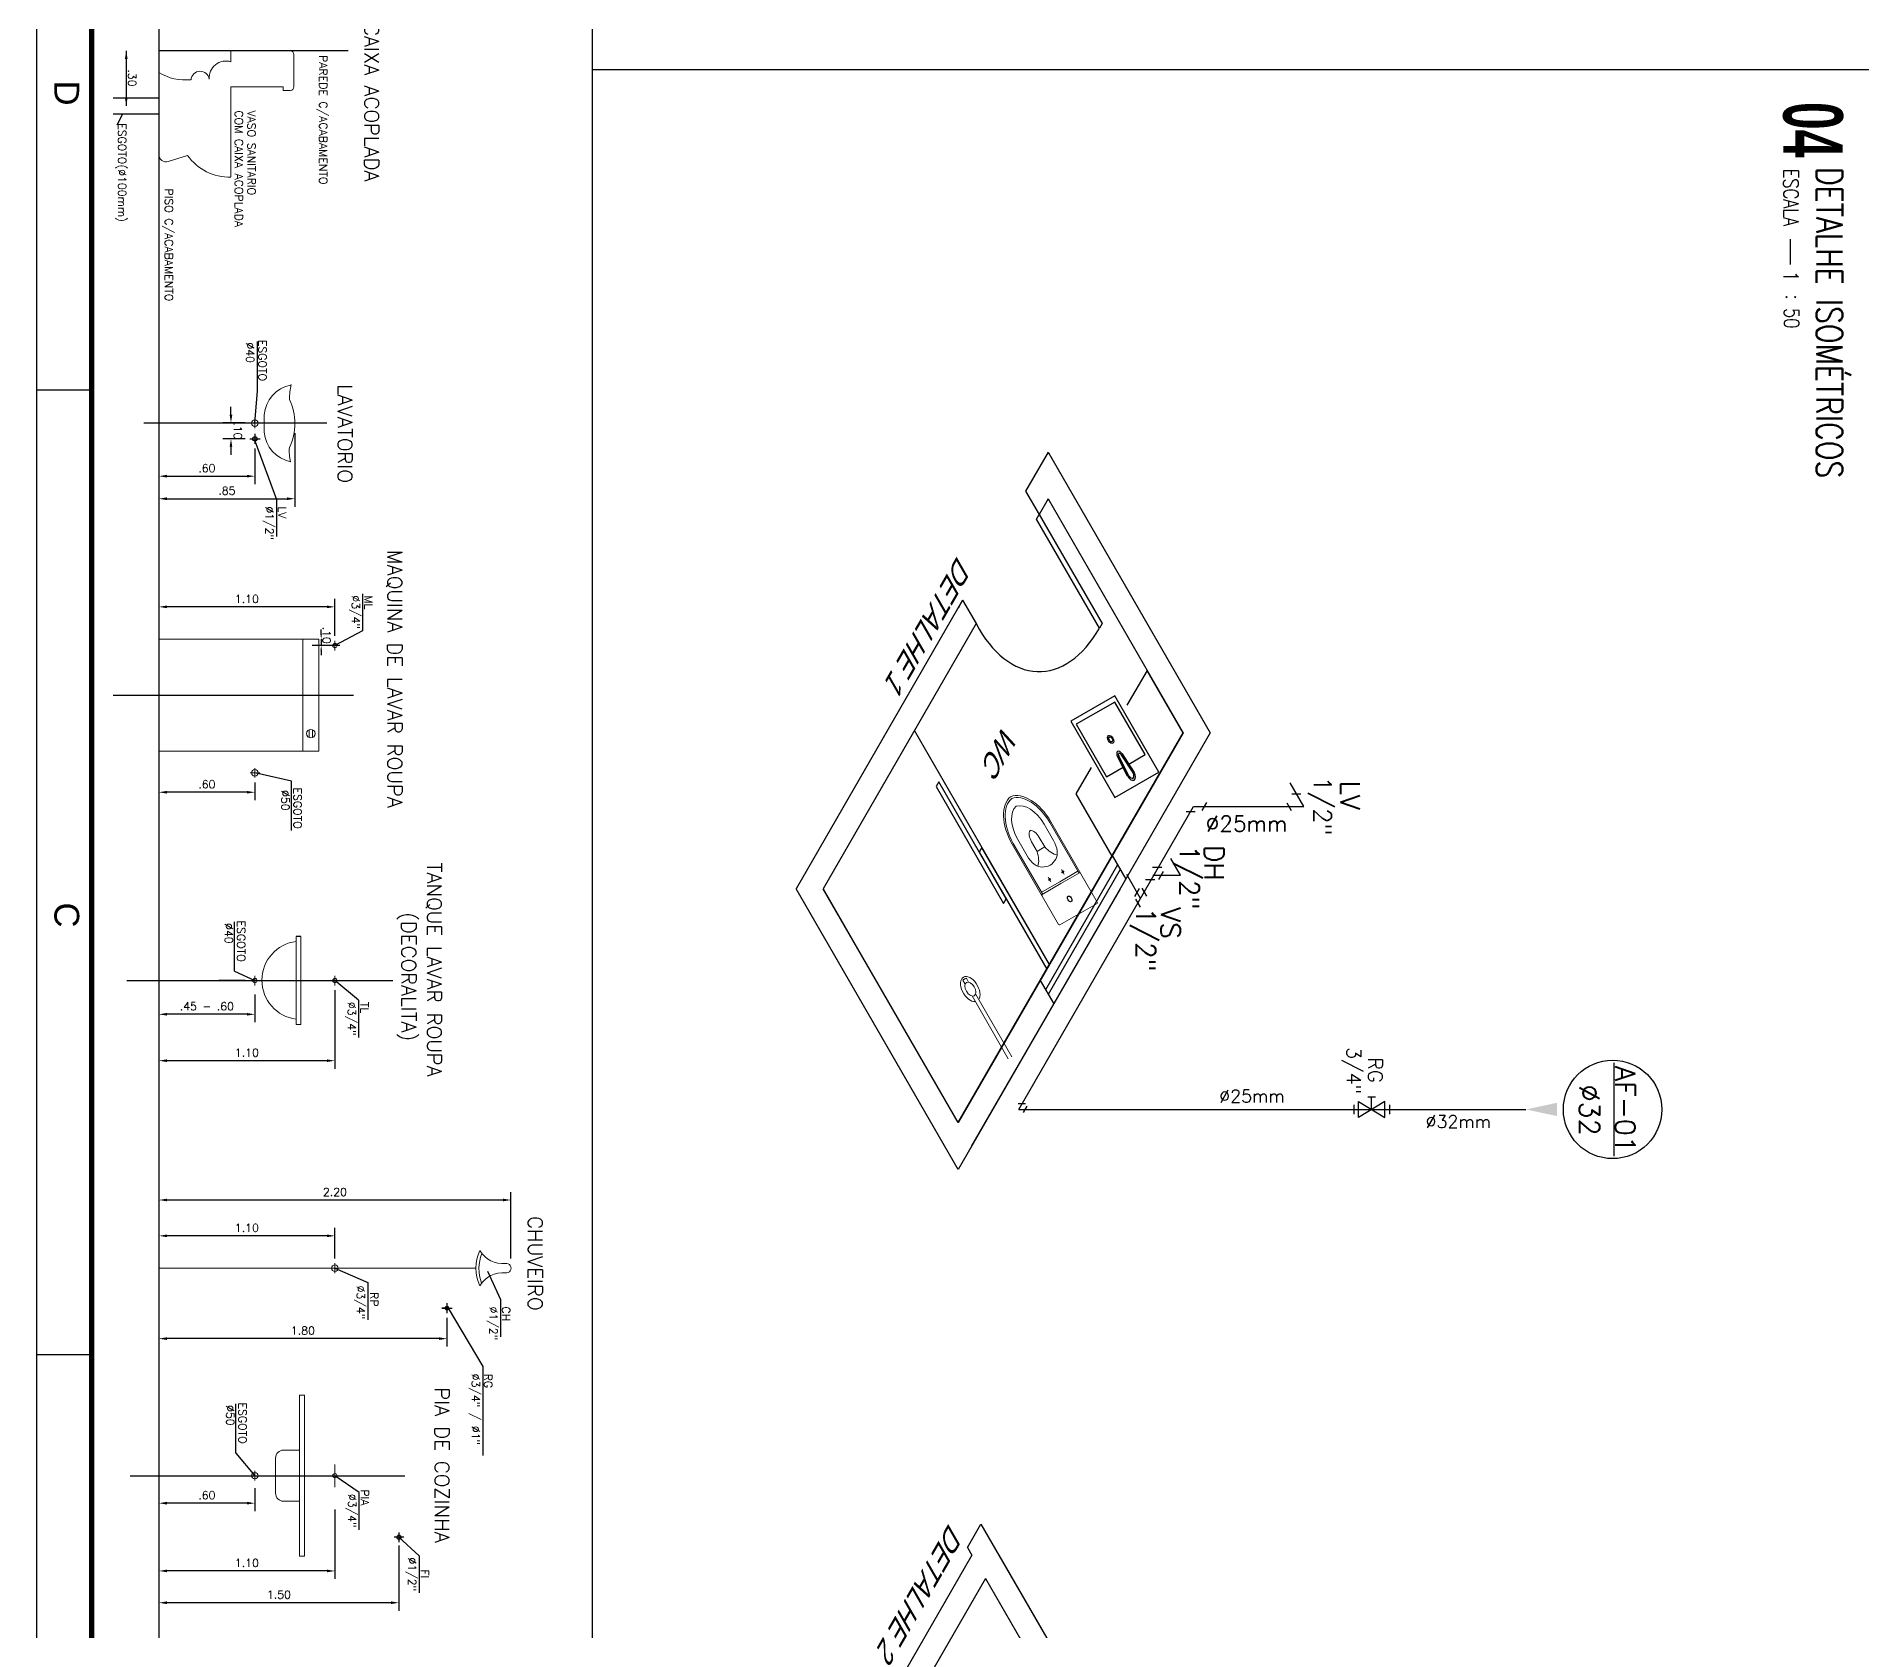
# Model space of a CAD drawing. Header units: millimetres. Extents: x 1904 to 2142, y -1319 to -1235.
# Drawn here: x 1904.27 to 1937.38, y -1288.02 to -1259.1 of the extents above; entities that cross this region are included whole.
import ezdxf
from ezdxf.enums import TextEntityAlignment as Align

# ---------------------------------------------------------------- set-up
doc = ezdxf.new("R2010")
doc.units = ezdxf.units.MM
doc.header["$LTSCALE"] = 30
doc.linetypes.add('DIVIDE', pattern=[1.25, 0.5, -0.25, 0, -0.25, 0, -0.25])
doc.linetypes.add('HIDDEN2', pattern=[0.1875, 0.125, -0.0625])
doc.layers.get('0').update_dxf_attribs({"linetype": 'CONTINUOUS'})
for name, color, linetype in [('A-PEN-R', 1, 'CONTINUOUS'), ('A-PEN-Y', 2, 'CONTINUOUS'), ('AF', 5, 'CONTINUOUS'), ('arquitetura', 8, 'CONTINUOUS'), ('CERC02', 3, 'CONTINUOUS'), ('CONEXAO_AG_FRIA', 2, 'CONTINUOUS'), ('CONEXÃO_HIDRÁULICA', 2, 'CONTINUOUS'), ('Diametro', 2, 'CONTINUOUS'), ('E-txt-g', 3, 'CONTINUOUS'), ('LAYER8', 9, 'CONTINUOUS'), ('MOB', 251, 'CONTINUOUS'), ("PRANCHA - PROJETU'S", 7, 'CONTINUOUS'), ('Prumadas_L', 1, 'CONTINUOUS'), ('Prumadas_Q', 3, 'CONTINUOUS'), ('Prumadas_T', 2, 'CONTINUOUS'), ('TEXT', 2, 'CONTINUOUS'), ('TUBELPAREDE', 2, 'CONTINUOUS'), ('TUBULAÇÃO_HIDRÁULICA', 3, 'CONTINUOUS')]:
    doc.layers.add(name, color=color, linetype=linetype)
for name, color, linetype, lineweight in [('BLOCOS HIDRAULICA', 4, 'CONTINUOUS', 9), ('E-Lay-9', 9, 'CONTINUOUS', 9), ('E-Txt-W', 7, 'CONTINUOUS', 20)]:
    doc.layers.add(name, color=color, linetype=linetype, lineweight=lineweight)
doc.styles.add('ARIAL', font='arial.ttf', dxfattribs={"height": 2})
doc.styles.add('F2', font='ARIALN.TTF')
doc.styles.add('REG140', font='romans.shx', dxfattribs={"width": 0.8, "height": 0.35})
doc.styles.add('REG60', font='romans.shx', dxfattribs={"width": 0.8, "height": 0.15})
doc.styles.add('REG80', font='romans.shx', dxfattribs={"width": 0.8, "height": 0.18})
doc.styles.add('ROMANS', font='simplex.shx', dxfattribs={"height": 6})
doc.styles.add('SANSSERIF2', font='sanssb__.ttf', dxfattribs={"width": 0.8})

# ---------------------------------------------------------------- blocks, each defined once
blk = doc.blocks.new('ADFSGASDFG')
at = {"layer": "PRANCHA - PROJETU'S", "color": 1}
for p, q in [((307.178, 48.946), (307.178, 47.946)), ((307.178, 48.946), (307.178, 47.946)), ((276.578, 47.946), (360.678, 47.946))]:
    blk.add_line(p, q, dxfattribs=at)
at = {"layer": "PRANCHA - PROJETU'S", "color": 4, "const_width": 0.1}
blk.add_lwpolyline([(279.078, 106.346), (359.678, 106.346), (359.678, 48.946), (279.078, 48.946)], close=True, dxfattribs=at)
at = {"layer": "PRANCHA - PROJETU'S", "color": 50, "linetype": 'Continuous', "style": 'ARIAL'}
for s, p in [('D', (301.788, 48.496)), ('C', (316.698, 48.496)), ('C', (316.698, 48.496))]:
    blk.add_text(s, height=0.45, dxfattribs=at).set_placement(p, align=Align.MIDDLE)
blk = doc.blocks.new('CRBODADOSÇ')
at = {"layer": "PRANCHA - PROJETU'S", "color": 3}
blk.add_line((164.825, 196.917), (165.288, 196.917), dxfattribs=at)
at = {"layer": "PRANCHA - PROJETU'S", "color": 3, "style": 'REG80', "width": 0.8}
for s, p in [('ESCALA', (163.548, 196.799)), ('1', (165.407, 196.799)), (':', (165.829, 196.842))]:
    blk.add_text(s, height=0.27, dxfattribs=at).set_placement(p)
at = {"layer": "PRANCHA - PROJETU'S", "color": 2, "style": 'REG140', "width": 0.8}
for tag, p in [('PROJETO', (163.521, 198.067)), ('DESENHO', (163.516, 197.395))]:
    blk.add_attdef(tag, p, '', height=0.472, dxfattribs=at)
at = {"layer": "PRANCHA - PROJETU'S", "style": 'SANSSERIF2', "width": 0.6}
blk.add_attdef('00', text='', height=1.08, dxfattribs=at).set_placement((162.84, 196.795), align=Align.CENTER)
at = {"layer": "PRANCHA - PROJETU'S", "color": 3, "style": 'REG80', "width": 0.8}
blk.add_attdef('ESCALA', (166.075, 196.813), '', height=0.27, dxfattribs=at)
blk = doc.blocks.new('CUBA QUADRADA-flat-4-flat-1')
at = {"layer": 'MOB'}
blk.add_lwpolyline([(0, -0.2), (0.4, -0.2), (0.4, 0.2), (0, 0.2)], close=True, dxfattribs=at)
blk.add_lwpolyline([(0.1, -0.0255), (0.1, -0.175), (0.375, -0.175), (0.375, 0.175), (0.1, 0.175), (0.1, 0.0255)], dxfattribs=at)
for points in [[(0.155, -0.02), (0.055, -0.03, -1), (0.055, 0.03), (0.155, 0.02, -1)], [(0.155, -0.01), (0.055, -0.02, -1), (0.055, 0.02), (0.155, 0.01, -1)]]:
    blk.add_lwpolyline(points, format="xyb", close=True, dxfattribs=at)
for radius in [0.02, 0.0125]:
    blk.add_circle((0.2375, 0), radius, dxfattribs=at)
blk = doc.blocks.new('vaso-s')
at = {"color": 8}
for start, end in [(0, 180), (180, 0)]:
    blk.add_arc((0.08, 0), 0.0143, start, end, dxfattribs=at)
at = {"layer": 'E-Lay-9', "color": 8}
for p, q in [((0, 0.17), (0, 0)), ((0.4256, 0.175), (0.005, 0.175)), ((0.16, 0.17), (0.16, 0.17)), ((0.16, 0.17), (0.16, 0)), ((0.4256, 0.165), (0.165, 0.165)), ((0.17, 0), (0.17, 0.16)), ((0.4306, 0.12), (0.3459, 0.12)), ((0.2134, 0.06), (0.1891, 0.06)), ((0.2013, 0.0479), (0.2013, 0.0722)), ((0.3406, 0.035), (0.3406, 0)), ((0.3906, 0.035), (0.3406, 0.035)), ((0, -0.17), (0, 0)), ((0.16, -0.17), (0.16, 0)), ((0.17, 0), (0.17, -0.1601)), ((0.2134, -0.06), (0.1891, -0.06)), ((0.2013, -0.0479), (0.2013, -0.0722)), ((0.3406, -0.035), (0.3406, 0)), ((0.3906, -0.035), (0.3406, -0.035)), ((0.4256, -0.165), (0.165, -0.165)), ((0.4306, -0.12), (0.3459, -0.12)), ((0.4256, -0.175), (0.005, -0.175)), ((0.16, -0.17), (0.16, -0.17))]:
    blk.add_line(p, q, dxfattribs=at)
for centre in [(0.2013, 0.06), (0.2013, -0.06)]:
    blk.add_circle(centre, 0.005, dxfattribs=at)
for centre, radius, start, end in [((0.005, 0.17), 0.005, 90, 180), ((0.155, 0.17), 0.005, 0, 90), ((0.165, 0.17), 0.00495, 180, 270), ((0.4256, -0.015), 0.19, 4.52806, 90), ((0.165, 0.16), 0.00495, 0, 90), ((0.3459, 0.0375), 0.0825, 90, 163.03545), ((0.3754, 0.1358), 0.1066, 206.93947, 250.96472), ((0.4256, -0.015), 0.18, 4.78019, 90), ((0.4306, -0.015), 0.135, 6.37937, 90), ((0.518, -0.015), 0.2624, 163.03545, 176.7233), ((0.3906, -0.015), 0.05, 17.4576, 90), ((0.518, 0.015), 0.2624, 183.2767, 196.96455), ((0.3459, -0.0375), 0.0825, 196.96455, 270), ((0.3754, -0.1358), 0.1066, 109.03528, 153.06053), ((0.3906, 0.015), 0.05, 270, 342.5424), ((0.4256, 0.015), 0.19, 270, 355.47194), ((0.4256, 0.015), 0.18, 270, 355.21981), ((0.4306, 0.015), 0.135, 270, 353.62063), ((0.165, -0.17), 0.00495, 90, 180), ((0.165, -0.1601), 0.00495, 270, 0), ((0.005, -0.17), 0.005, 180, 270), ((0.155, -0.17), 0.005, 270, 0)]:
    blk.add_arc(centre, radius, start, end, dxfattribs=at)
blk = doc.blocks.new('Chuveiro')
at = {"layer": 'E-Lay-9', "color": 8}
for p, q in [((-0.0311, 0.0156), (-0.3604, 0.0156)), ((0.0509, 0.0156), (0.0311, 0.0156)), ((0.0509, 0.0156), (0.0509, -0.0156)), ((-0.0311, -0.0156), (-0.3604, -0.0156)), ((0.0509, -0.0156), (0.0311, -0.0156))]:
    blk.add_line(p, q, dxfattribs=at)
blk.add_circle((0, 0), 0.0348, dxfattribs=at)
for centre, radius, start, end in [((0, 0), 0.0624, 194.4775, 165.5225), ((0.0093, 0), 0.0444, 339.42663, 20.57337)]:
    blk.add_arc(centre, radius, start, end, dxfattribs=at)
blk = doc.blocks.new('TXT-AMB75')
at = {"layer": 'E-txt-g', "style": 'REG80', "width": 0.8, "flags": 8}
blk.add_attdef('TXT', text='', height=0.2, dxfattribs=at).set_placement((0.005, 0.296), align=Align.CENTER)
at = {"layer": 'E-Txt-W', "style": 'REG60', "width": 0.8, "flags": 8}
blk.add_attdef('TXT', text='', height=0.15, dxfattribs=at).set_placement((0.005, 0.027), align=Align.CENTER)
blk = doc.blocks.new('wc 1')
at = {"layer": 'arquitetura', "linetype": 'Continuous'}
for p, q in [((-1.769, 0.4203), (-0.4962, 1.6931)), ((-0.4962, 1.6931), (1.4837, -0.2868)), ((-1.5568, 0.4203), (-0.4962, 1.481)), ((-1.5568, 0.4203), (-0.4962, 1.481)), ((1.2716, -0.2868), (-0.4962, 1.481)), ((-0.4962, 1.481), (1.2716, -0.2868)), ((0.2109, 0.986), (1.3777, -0.1807)), ((0.2109, 0.7739), (1.2716, -0.2868)), ((-1.769, 0.4203), (-1.5922, 0.2435)), ((-1.5568, 0.4203), (-1.4861, 0.3496)), ((0.554, 0.4308), (-0.5066, -0.6299)), ((-1.5922, 0.2435), (-1.4861, 0.3496)), ((-1.0972, -0.2514), (-0.9911, -0.1454)), ((-1.0972, -0.2514), (-0.9911, -0.1454)), ((-0.9911, -0.1454), (0.2109, -1.3475)), ((-1.0972, -0.2514), (0.2109, -1.5596)), ((-1.0972, -0.2514), (-1.0618, -0.2868)), ((-1.0972, -0.2514), (-1.0618, -0.2868)), ((1.2716, -0.2868), (0.2109, -1.3475)), ((1.4837, -0.2868), (0.2109, -1.5596)), ((0.2109, -1.3475), (0.7127, -0.8457)), ((0.2109, -1.3475), (0.7127, -0.8457))]:
    blk.add_line(p, q, dxfattribs=at)
at = {"layer": 'arquitetura', "linetype": 'HIDDEN2'}
for p, q in [((0.0609, 0.9239), (0.167, 1.03)), ((0.1033, 0.9663), (0.669, 0.4006)), ((0.1245, 0.9875), (0.6902, 0.4219)), ((0.6266, 0.3582), (0.7327, 0.4643))]:
    blk.add_line(p, q, dxfattribs=at)
at = {"layer": 'arquitetura'}
blk.add_lwpolyline([(-0.3381, 0.7572), (-0.2195, 0.6386), (0.0634, 0.9214), (-0.4962, 1.481), (-0.779, 1.1981), (-0.6209, 1.04)], dxfattribs=at)
for points in [[(-1.4861, 0.3496), (-0.9911, 0.8446), (-0.9699, 0.8234), (-1.4649, 0.3284)], [(0.554, 0.4308), (0.0237, -0.0995), (0.0449, -0.1208), (0.5752, 0.4096)], [(0.257, 0.0914), (-0.2733, -0.439), (-0.2521, -0.4602), (0.2783, 0.0702)]]:
    blk.add_lwpolyline(points, close=True, dxfattribs=at)
at = {"layer": 'arquitetura', "linetype": 'HIDDEN2'}
blk.add_arc((-1.4441, 0.3491), 0.6706, 312.4911, 45, dxfattribs=at)
at = {"layer": 'arquitetura', "rotation": 225}
blk.add_blockref('CUBA QUADRADA-flat-4-flat-1', (-0.2603, 1.1178), dxfattribs=at)
at = {"layer": 'arquitetura', "xscale": -1, "rotation": 45}
for name, p in [('vaso-s', (0.3264, 0.6584)), ('Chuveiro', (0.666, -0.1909))]:
    blk.add_blockref(name, p, dxfattribs=at)
at = {"layer": 'arquitetura'}
ref = blk.add_blockref('TXT-AMB75', (-0.62, -0.1343), dxfattribs=dict(at, xscale=-0.729, yscale=0.7290000000000001, zscale=0.7290000000000001, rotation=314.9999999999999))
ref.add_attrib('TXT', 'WC', dxfattribs={"layer": 'E-txt-g', "color": 2, "height": 0.13, "rotation": 315, "style": 'F2'}).set_placement((-0.4475, -0.0161), align=Align.CENTER)
ref = blk.add_blockref('TXT-AMB75', (-1.1892, -0.6954), dxfattribs=dict(at, xscale=-0.729, yscale=0.7290000000000001, zscale=0.7290000000000001, rotation=314.9999999999999))
ref.add_attrib('TXT', 'DETALHE 1', dxfattribs={"layer": 'E-txt-g', "color": 2, "height": 0.13, "rotation": 315, "style": 'F2'}).set_placement((-1.0166, -0.5772), align=Align.CENTER)
blk = doc.blocks.new('*U121', base_point=(2541.5, 289.3))
for p, q in [((2535.8, 298.7), (2547.3, 280)), ((2535.8, 280), (2547.3, 298.7)), ((2547.3, 298.7), (2535.8, 298.7)), ((2538.2, 302), (2544.9, 302)), ((2541.5, 289.3), (2532.6, 289.3)), ((2547.3, 280), (2535.8, 280)), ((2538.2, 276.7), (2544.9, 276.7))]:
    blk.add_line(p, q)
at = {"linetype": 'Continuous'}
blk.add_line((2532.6, 286.6), (2532.6, 292.1), dxfattribs=at)
blk = doc.blocks.new('wc2')
at = {"layer": 'arquitetura', "linetype": 'Continuous'}
for p, q in [((-1.2338, 0.189), (-0.0671, 1.3557)), ((-0.0671, 1.3557), (1.4178, -0.1292)), ((-1.3753, 0.0476), (-0.1732, 1.2496)), ((0.8235, 0.253), (-0.0671, 1.1436)), ((0.8235, 0.253), (-0.0671, 1.1436)), ((-0.0671, 1.1436), (0.8235, 0.253)), ((0.0023, 1.0741), (0.8235, 0.253)), ((0.0023, 1.0741), (0.8235, 0.253)), ((1.2057, -0.1292), (0.8235, 0.253)), ((1.2057, -0.1292), (0.8235, 0.253)), ((0.8235, 0.253), (1.063, 0.0135)), ((-1.1278, 0.0829), (-0.4914, -0.5535)), ((-1.2692, -0.0585), (-1.3753, 0.0476)), ((-1.2692, -0.0585), (-1.3753, 0.0476)), ((-1.2692, -0.0585), (-1.2338, -0.0231)), ((-1.2692, -0.0585), (-1.2338, -0.0231)), ((-1.2338, -0.0231), (-0.5974, -0.6595)), ((0.145, -1.1899), (1.2057, -0.1292)), ((1.4178, -0.1292), (0.145, -1.402)), ((-0.5974, -0.6595), (-0.4914, -0.5535)), ((-0.4914, -0.5535), (0.0743, -1.1192)), ((-0.0318, -1.2252), (0.0743, -1.1192)), ((0.0743, -1.1192), (0.145, -1.1899)), ((-0.0318, -1.2252), (0.145, -1.402))]:
    blk.add_line(p, q, dxfattribs=at)
at = {"layer": 'arquitetura', "linetype": 'HIDDEN2'}
for p, q in [((0.0059, 1.0705), (0.112, 1.1766)), ((0.0484, 1.113), (0.614, 0.5473)), ((0.0696, 1.1342), (0.6353, 0.5685)), ((0.5716, 0.5049), (0.6777, 0.6109))]:
    blk.add_line(p, q, dxfattribs=at)
at = {"layer": 'arquitetura'}
for p, q in [((0.1061, 0.9691), (-0.0282, 1.1034)), ((0.2404, 0.8348), (0.1061, 0.9691)), ((-0.3718, 0.8389), (-0.0214, 0.4885)), ((-0.3506, 0.8601), (-0.0002, 0.5097)), ((0.2974, 0.7791), (0.0281, 0.5097)), ((0.3186, 0.7579), (0.0493, 0.4885)), ((0.6743, 0.3822), (0.6345, 0.3423)), ((0.6531, 0.4034), (0.6626, 0.4128)), ((0.6531, 0.4034), (0.7238, 0.3327)), ((0.7026, 0.3539), (0.691, 0.3423)), ((0.7338, 0.3427), (0.7238, 0.3327)), ((1.0788, -0.1296), (0.6345, 0.3147)), ((1.0788, -0.073), (0.691, 0.3147)), ((1.1067, -0.0302), (1.0967, -0.0402)), ((1.1674, -0.1109), (1.0967, -0.0402)), ((1.1179, -0.0614), (1.1063, -0.073)), ((1.1462, -0.0897), (1.1063, -0.1296)), ((1.1674, -0.1109), (1.1769, -0.1015)), ((0.916, -0.2914), (0.3072, -0.9002)), ((0.9335, -0.3812), (1.0042, -0.3105)), ((0.9436, -0.2914), (0.9834, -0.3312)), ((1.0142, -0.3205), (1.0042, -0.3105)), ((0.916, -0.348), (0.3638, -0.9002)), ((0.9434, -0.3912), (0.9335, -0.3812)), ((0.9552, -0.3595), (0.9436, -0.348)), ((0.9436, -0.348), (0.9552, -0.3595)), ((0.3072, -0.9278), (0.3472, -0.9677)), ((0.3247, -0.9902), (0.3954, -0.9195)), ((0.3347, -1.0002), (0.3247, -0.9902)), ((0.3638, -0.9278), (0.3754, -0.9395)), ((0.4054, -0.9295), (0.3954, -0.9195))]:
    blk.add_line(p, q, dxfattribs=at)
at = {"layer": 'arquitetura', "linetype": 'Continuous'}
for points in [[(-1.1278, 0.0829), (-0.0671, 1.1436), (0.8235, 0.253)], [(0.8235, 0.253), (1.2057, -0.1292)], [(0.9569, 0.1196), (1.2057, -0.1292)]]:
    blk.add_lwpolyline(points, dxfattribs=at)
at = {"layer": 'arquitetura'}
blk.add_lwpolyline([(0.0977, 0.9606, -0.019765), (0.1928, 0.8577, -0.055725), (0.2051, 0.8418, -0.26837), (0.203, 0.7874, -0.08527), (0.1436, 0.7093, -0.373975), (-0.1343, 0.7287, -0.373975), (-0.1537, 1.0065, -0.08527), (-0.0756, 1.066, -0.26837), (-0.0211, 1.0681, -0.055725), (-0.0052, 1.0557, -0.019765)], format="xyb", close=True, dxfattribs=at)
for points in [[(-0.1152, 1.0221, 0.557482), (-0.1133, 1.012, -0.068592), (-0.0081, 0.9539, -0.02486), (0.0453, 0.9083, -0.02486), (0.0909, 0.8549, -0.068592), (0.1491, 0.7497, 0.557482), (0.1591, 0.7478)], [(-0.1152, 1.0221, -0.09339), (-0.0636, 1.0539, -0.281673), (-0.0022, 1.0445, -0.022774), (0.0729, 0.9783), (0.0941, 0.9571), (0.1153, 0.9359, -0.022774), (0.1816, 0.8607, -0.281673), (0.191, 0.7994, -0.09339), (0.1591, 0.7478)], [(-0.1138, 1.0122, -0.072415), (0.0361, 0.8991, -0.072415), (0.1493, 0.7492)]]:
    blk.add_lwpolyline(points, format="xyb", dxfattribs=at)
at = {"layer": 'arquitetura', "linetype": 'Continuous'}
blk.add_lwpolyline([(-0.1566, -1.0577, 0.331371), (-0.1566, -0.987), (-0.3691, -0.7749, 0.332506), (-0.4396, -0.7747), (-0.5066, -0.8416, 0.330378), (-0.5068, -0.9125), (-0.2942, -1.1247, 0.331371), (-0.2235, -1.1247)], format="xyb", close=True, dxfattribs=at)
at = {"layer": 'arquitetura'}
blk.add_lwpolyline([(-0.0318, -1.2252), (-0.5974, -1.7909), (-0.6186, -1.7697), (-0.053, -1.204)], close=True, dxfattribs=at)
for radius in [0.0365, 0.0225]:
    blk.add_circle((0.0036, 0.8666), radius, dxfattribs=at)
for centre, radius, start, end in [((0.0534, 0.8254), 0.2951, 108.11118, 139.09392), ((-0.0352, 1.0963), 0.01, 45, 108.11118), ((0.0158, 0.8788), 0.2323, 142.98183, 225), ((0.2334, 0.8277), 0.01, 341.88882, 45), ((-0.0376, 0.9163), 0.2951, 310.90608, 341.88882), ((0.0158, 0.8788), 0.2322, 225, 307.01817), ((0.0139, 0.5239), 0.02, 225, 315), ((0.0139, 0.5153), 0.0444, 217.14008, 322.85992), ((0.6483, 0.3285), 0.0195, 135, 225), ((0.7048, 0.3285), 0.0195, 135, 225), ((1.0925, -0.0592), 0.0195, 225, 315), ((1.0925, -0.1158), 0.0195, 225, 315), ((0.9298, -0.3052), 0.0195, 45, 135), ((0.9298, -0.3618), 0.0195, 45, 135), ((0.321, -0.914), 0.0195, 135, 225), ((0.3776, -0.914), 0.0195, 135, 225)]:
    blk.add_arc(centre, radius, start, end, dxfattribs=at)
at = {"layer": 'arquitetura', "linetype": 'HIDDEN2'}
blk.add_arc((-0.0313, -1.2256), 0.8006, 135, 222.81062, dxfattribs=at)
at = {"layer": 'arquitetura'}
ref = blk.add_blockref('TXT-AMB75', (-0.1739, -0.1169), dxfattribs=dict(at, xscale=-0.7290000000000001, yscale=0.7290000000000001, zscale=0.7290000000000001, rotation=315))
ref.add_attrib('TXT', 'WC PNE', dxfattribs={"layer": 'E-txt-g', "color": 2, "height": 0.13, "rotation": 315, "style": 'F2'}).set_placement((0, 0), align=Align.CENTER)
ref.add_attrib('TXT', 'A=2,70m²', dxfattribs={"layer": 'E-Txt-W', "height": 0.12, "rotation": 315, "style": 'F2'}).set_placement((-0.1611, -0.1017), align=Align.CENTER)
at = {"layer": 'arquitetura', "xscale": -1, "rotation": 45}
blk.add_blockref('vaso-s', (0.9632, 0.1133), dxfattribs=at)
at = {"layer": 'arquitetura'}
ref = blk.add_blockref('TXT-AMB75', (-1.2697, -0.6063), dxfattribs=dict(at, xscale=-0.729, yscale=0.7290000000000001, zscale=0.7290000000000001, rotation=314.9999999999999))
ref.add_attrib('TXT', 'DETALHE 2', dxfattribs={"layer": 'E-txt-g', "color": 2, "height": 0.13, "rotation": 315, "style": 'F2'}).set_placement((-1.0972, -0.4881), align=Align.CENTER)
at = {"layer": 'arquitetura', "linetype": 'Continuous', "style": 'F2'}
blk.add_text('PM2', height=0.1246, rotation=315, dxfattribs=at).set_placement((-0.3786, -0.8094, 1.8296), align=Align.TOP_LEFT)

msp = doc.modelspace()

# ---------------------------------------------------------------- linework, layer by layer
at = {"linetype": 'ByBlock'}
for p, q in [((1909.433, -1269.947), (1909.433, -1269.86)), ((1909.433, -1270.034), (1909.433, -1270.151)), ((1909.433, -1270.238), (1909.433, -1270.325))]:
    msp.add_line(p, q, dxfattribs=at)
msp.add_line((1909.595, -1270.151), (1909.271, -1270.151))
for points in [[(1909.447, -1269.947), (1909.418, -1269.947), (1909.433, -1270.034)], [(1909.447, -1270.238), (1909.418, -1270.238), (1909.433, -1270.151)]]:
    msp.add_solid(points, dxfattribs=at)
at = {"layer": 'A-PEN-R'}
for p, q in [((1914.346, -1250.334), (1914.346, -1300.519)), ((1962.993, -1259.705), (1914.346, -1259.705))]:
    msp.add_line(p, q, dxfattribs=at)
at = {"layer": 'A-PEN-Y'}
for p, q in [((1925.492, -1273), (1925.408, -1273.145)), ((1925.289, -1273.165), (1925.123, -1273.165)), ((1924.683, -1274.178), (1924.517, -1274.178)), ((1924.707, -1274.247), (1924.623, -1274.392)), ((1924.193, -1274.706), (1924.277, -1274.561)), ((1924.321, -1274.554), (1924.404, -1274.698)), ((1924.555, -1274.4), (1924.389, -1274.4)), ((1924.207, -1274.751), (1924.29, -1274.896)), ((1922.212, -1278.466), (1922.079, -1278.466)), ((1922.234, -1278.509), (1922.167, -1278.624))]:
    msp.add_line(p, q, dxfattribs=at)
at = {"layer": 'AF'}
for p, q in [((1927.26, -1273.072), (1927.01, -1272.639)), ((1922.088, -1278.566), (1925.26, -1273.072)), ((1925.26, -1273.072), (1927.26, -1273.072)), ((1925.02, -1274.316), (1924.845, -1274.013)), ((1924.297, -1274.74), (1924.047, -1274.307)), ((1924.52, -1274.316), (1925.02, -1274.316)), ((1922.088, -1278.566), (1931.288, -1278.566))]:
    msp.add_line(p, q, dxfattribs=at)
at = {"layer": 'BLOCOS HIDRAULICA'}
for p, q in [((1907.794, -1259.56), (1907.794, -1259.364)), ((1908.938, -1259.429), (1908.938, -1260.017)), ((1906.488, -1261.244), (1906.488, -1259.756)), ((1908.742, -1260.017), (1907.794, -1260.017)), ((1907.794, -1260.017), (1907.794, -1261.651)), ((1908.742, -1260.083), (1908.742, -1260.017)), ((1908.873, -1260.083), (1908.742, -1260.083)), ((1907.01, -1261.259), (1906.657, -1261.369)), ((1908.23, -1266.024), (1908.23, -1266.21)), ((1909.392, -1270.034), (1906.488, -1270.034)), ((1909.101, -1270.034), (1909.101, -1272.067)), ((1909.392, -1270.034), (1909.392, -1272.067)), ((1909.682, -1270.064), (1909.682, -1270.238)), ((1909.217, -1271.677), (1909.217, -1271.821)), ((1909.275, -1271.677), (1909.275, -1271.821)), ((1909.392, -1272.067), (1906.488, -1272.067)), ((1908.23, -1272.373), (1908.23, -1272.547)), ((1908.317, -1272.46), (1908.143, -1272.46)), ((1908.979, -1275.43), (1908.979, -1277.027)), ((1909.066, -1277.027), (1909.066, -1275.43)), ((1908.23, -1276.141), (1908.23, -1276.315)), ((1909.682, -1276.141), (1909.682, -1276.315)), ((1909.066, -1277.027), (1908.979, -1277.027)), ((1906.488, -1281.446), (1909.624, -1281.446)), ((1909.589, -1281.446), (1909.775, -1281.446)), ((1909.682, -1281.353), (1909.682, -1281.538)), ((1909.74, -1281.446), (1912.241, -1281.446)), ((1909.041, -1283.748), (1909.041, -1286.671)), ((1909.041, -1283.748), (1909.128, -1283.748)), ((1909.128, -1286.671), (1909.128, -1283.748)), ((1908.606, -1284.891), (1908.606, -1285.528)), ((1909.041, -1284.746), (1908.751, -1284.746)), ((1908.23, -1285.123), (1908.23, -1285.297)), ((1909.682, -1285.006), (1909.682, -1285.416)), ((1909.682, -1285.123), (1909.682, -1285.297)), ((1909.041, -1285.673), (1908.751, -1285.673)), ((1909.041, -1286.671), (1909.128, -1286.671))]:
    msp.add_line(p, q, dxfattribs=at)
at = {"layer": 'BLOCOS HIDRAULICA', "color": 8}
msp.add_line((1907.794, -1259.364), (1908.873, -1259.364), dxfattribs=at)
at = {"layer": 'BLOCOS HIDRAULICA', "linetype": 'DIVIDE'}
msp.add_line((1908.137, -1266.117), (1908.323, -1266.117), dxfattribs=at)
at = {"layer": 'BLOCOS HIDRAULICA'}
for points in [[(1912.313, -1281.126, 0.299855), (1912.778, -1281.358, -1.127154), (1912.778, -1281.533, 0.299855), (1912.313, -1281.765, -0.225434), (1912.313, -1281.126)], [(1912.343, -1281.72, -0.188676), (1912.348, -1281.177)]]:
    msp.add_lwpolyline(points, format="xyb", dxfattribs=at)
for centre, radius in [((1908.23, -1266.117), 0.0607), ((1909.682, -1270.151), 0.0388), ((1909.246, -1271.749), 0.0777), ((1908.23, -1272.46), 0.0583), ((1908.23, -1276.228), 0.0388), ((1909.682, -1276.228), 0.0388), ((1909.682, -1281.446), 0.0583), ((1908.23, -1285.21), 0.0583), ((1909.682, -1285.21), 0.0388)]:
    msp.add_circle(centre, radius, dxfattribs=at)
for centre, radius, start, end in [((1908.873, -1259.429), 0.0653, 0, 90), ((1906.965, -1258.991), 0.901, 238.009, 276.7373), ((1907.237, -1259.899), 0.166, 7.4898, 175.6395), ((1907.705, -1259.851), 0.304, 72.8316, 185.0708), ((1908.873, -1260.017), 0.0653, 270, 0), ((1906.618, -1261.244), 0.131, 180, 287.354), ((1907.763, -1260.734), 0.918, 214.9042, 271.9657), ((1910.904, -1265.777), 2.051, 169.8389, 177.4965), ((1909.004, -1266.021), 0.609, 102.0404, 174.6167), ((1907.96, -1266.123), 0.996, 334.0686, 25.9314), ((1897.83, -1266.122), 10.569, 359.1423, 0.8577), ((1909.004, -1266.223), 0.609, 185.3833, 257.9596), ((1909.716, -1266.618), 0.863, 176.0429, 193.4487), ((1909.068, -1276.223), 0.711, 97.145, 262.855), ((1908.751, -1284.891), 0.145, 90, 180), ((1908.751, -1285.528), 0.145, 180, 270)]:
    msp.add_arc(centre, radius, start, end, dxfattribs=at)
at = {"layer": 'CONEXÃO_HIDRÁULICA'}
for p, q in [((1926.949, -1273.002), (1927.03, -1273.142)), ((1927.045, -1272.838), (1927.207, -1272.838))]:
    msp.add_line(p, q, dxfattribs=at)
at = {"layer": 'LAYER8', "linetype": 'ByBlock'}
for p, q in [((1905.896, -1259.364), (1905.896, -1260.36)), ((1907.796, -1265.965), (1907.796, -1265.82)), ((1908.056, -1266.111), (1907.651, -1266.111)), ((1908.056, -1266.401), (1907.651, -1266.401)), ((1908.956, -1266.297), (1908.956, -1267.633)), ((1907.796, -1266.546), (1907.796, -1266.691)), ((1908.23, -1266.575), (1908.23, -1267.224)), ((1906.633, -1267.079), (1908.085, -1267.079)), ((1906.633, -1267.488), (1908.811, -1267.488)), ((1909.682, -1269.976), (1909.682, -1269.304)), ((1909.537, -1269.449), (1906.633, -1269.449)), ((1908.23, -1272.634), (1908.23, -1272.957)), ((1908.085, -1272.812), (1906.633, -1272.812)), ((1908.056, -1276.228), (1907.575, -1276.228)), ((1908.23, -1276.483), (1908.23, -1276.985)), ((1909.682, -1276.402), (1909.682, -1277.827)), ((1908.085, -1276.84), (1906.633, -1276.84)), ((1909.537, -1277.682), (1906.633, -1277.682)), ((1912.731, -1280.209), (1906.633, -1280.209)), ((1912.876, -1281.271), (1912.876, -1280.064)), ((1909.537, -1280.859), (1906.633, -1280.859)), ((1909.682, -1281.271), (1909.682, -1280.714)), ((1911.715, -1282.345), (1911.715, -1282.869)), ((1911.57, -1282.724), (1906.633, -1282.724)), ((1908.23, -1285.437), (1908.23, -1285.854)), ((1908.085, -1285.709), (1906.633, -1285.709)), ((1909.682, -1285.826), (1909.682, -1287.083)), ((1910.844, -1286.479), (1910.844, -1287.66)), ((1909.537, -1286.938), (1906.633, -1286.938)), ((1910.698, -1287.515), (1906.633, -1287.515))]:
    msp.add_line(p, q, dxfattribs=at)
at = {"layer": 'LAYER8', "linetype": 'Continuous'}
for p, q in [((1905.656, -1260.215), (1906.488, -1260.215)), ((1905.656, -1260.505), (1906.488, -1260.505))]:
    msp.add_line(p, q, dxfattribs=at)
at = {"layer": 'LAYER8'}
for p, q in [((1905.731, -1260.704), (1905.834, -1260.505)), ((1908.277, -1265.529), (1908.277, -1264.634)), ((1908.23, -1266.117), (1908.277, -1265.529)), ((1908.23, -1266.308), (1908.23, -1266.494)), ((1908.23, -1266.44), (1908.625, -1267.499)), ((1908.625, -1267.499), (1908.625, -1268.173)), ((1910.184, -1269.21), (1910.184, -1269.885)), ((1910.184, -1269.885), (1909.682, -1270.151)), ((1909.769, -1270.151), (1909.595, -1270.151)), ((1908.897, -1272.613), (1908.23, -1272.46)), ((1908.897, -1273.508), (1908.897, -1272.613)), ((1907.858, -1276.056), (1907.858, -1275.161)), ((1909.066, -1275.43), (1908.979, -1275.43)), ((1907.858, -1276.056), (1908.23, -1276.228)), ((1910.111, -1276.586), (1909.682, -1276.228)), ((1910.111, -1276.586), (1910.111, -1277.261)), ((1909.682, -1281.446), (1910.278, -1281.708)), ((1912.451, -1281.497), (1912.685, -1282.014)), ((1910.278, -1281.708), (1910.278, -1282.383)), ((1911.715, -1282.171), (1911.622, -1282.171)), ((1911.622, -1282.171), (1911.807, -1282.171)), ((1911.715, -1282.078), (1911.715, -1282.263)), ((1911.737, -1282.171), (1912.363, -1283.232)), ((1912.685, -1282.014), (1912.685, -1282.689)), ((1912.363, -1283.232), (1912.363, -1284.842)), ((1907.884, -1284.799), (1907.884, -1283.904)), ((1907.884, -1284.799), (1908.23, -1285.21)), ((1910.119, -1285.517), (1909.682, -1285.211)), ((1910.119, -1286.192), (1910.119, -1285.517)), ((1910.844, -1286.239), (1910.844, -1286.413)), ((1910.844, -1286.239), (1910.844, -1286.413)), ((1910.931, -1286.326), (1910.756, -1286.326)), ((1911.208, -1286.664), (1910.844, -1286.326)), ((1911.208, -1286.664), (1911.208, -1287.338))]:
    msp.add_line(p, q, dxfattribs=at)
at = {"layer": 'LAYER8', "linetype": 'DIVIDE'}
for p, q in [((1906.217, -1266.111), (1909.534, -1266.111)), ((1908.137, -1266.401), (1908.323, -1266.401)), ((1905.656, -1271.051), (1910.021, -1271.051)), ((1905.907, -1276.228), (1910.732, -1276.228)), ((1905.969, -1285.21), (1910.953, -1285.21))]:
    msp.add_line(p, q, dxfattribs=at)
at = {"layer": 'LAYER8', "color": 2}
msp.add_lwpolyline([(1906.488, -1262.638), (1906.488, -1263.683), (1906.488, -1268.833), (1906.488, -1274.174), (1906.488, -1278.61), (1906.488, -1283.664), (1906.488, -1288.401)], dxfattribs=at)
at = {"layer": 'LAYER8', "const_width": 0.0436}
msp.add_lwpolyline([(1911.715, -1282.149, 1), (1911.715, -1282.192, 1)], format="xyb", close=True, dxfattribs=at)
at = {"layer": 'LAYER8'}
for centre in [(1908.23, -1266.401), (1910.844, -1286.326)]:
    msp.add_circle(centre, 0.0388, dxfattribs=at)
at = {"layer": 'LAYER8', "linetype": 'ByBlock'}
for points in [[(1905.921, -1259.509), (1905.872, -1259.509), (1905.896, -1259.364)], [(1905.921, -1260.215), (1905.872, -1260.215), (1905.896, -1260.36)], [(1907.82, -1265.965), (1907.772, -1265.965), (1907.796, -1266.111)], [(1907.82, -1266.546), (1907.772, -1266.546), (1907.796, -1266.401)], [(1906.633, -1267.054), (1906.633, -1267.103), (1906.488, -1267.079)], [(1908.085, -1267.054), (1908.085, -1267.103), (1908.23, -1267.079)], [(1906.633, -1267.463), (1906.633, -1267.512), (1906.488, -1267.488)], [(1908.811, -1267.463), (1908.811, -1267.512), (1908.956, -1267.488)], [(1906.633, -1269.425), (1906.633, -1269.473), (1906.488, -1269.449)], [(1909.537, -1269.425), (1909.537, -1269.473), (1909.682, -1269.449)], [(1906.633, -1272.788), (1906.633, -1272.836), (1906.488, -1272.812)], [(1908.085, -1272.788), (1908.085, -1272.836), (1908.23, -1272.812)], [(1906.633, -1276.816), (1906.633, -1276.864), (1906.488, -1276.84)], [(1908.085, -1276.816), (1908.085, -1276.864), (1908.23, -1276.84)], [(1906.633, -1277.658), (1906.633, -1277.706), (1906.488, -1277.682)], [(1909.537, -1277.658), (1909.537, -1277.706), (1909.682, -1277.682)], [(1906.633, -1280.185), (1906.633, -1280.233), (1906.488, -1280.209)], [(1912.731, -1280.185), (1912.731, -1280.233), (1912.876, -1280.209)], [(1906.633, -1280.835), (1906.633, -1280.883), (1906.488, -1280.859)], [(1909.537, -1280.835), (1909.537, -1280.883), (1909.682, -1280.859)], [(1906.633, -1282.7), (1906.633, -1282.748), (1906.488, -1282.724)], [(1911.57, -1282.7), (1911.57, -1282.748), (1911.715, -1282.724)], [(1906.633, -1285.684), (1906.633, -1285.733), (1906.488, -1285.709)], [(1908.085, -1285.684), (1908.085, -1285.733), (1908.23, -1285.709)], [(1906.633, -1286.914), (1906.633, -1286.962), (1906.488, -1286.938)], [(1909.537, -1286.914), (1909.537, -1286.962), (1909.682, -1286.938)], [(1906.633, -1287.49), (1906.633, -1287.539), (1906.488, -1287.515)], [(1910.698, -1287.49), (1910.698, -1287.539), (1910.844, -1287.515)]]:
    msp.add_solid(points, dxfattribs=at)
at = {"layer": "PRANCHA - PROJETU'S", "color": 1}
msp.add_line((1905.268, -1283.019), (1904.268, -1283.019), dxfattribs=at)
at = {"layer": 'Prumadas_L'}
msp.add_line((1932.886, -1277.718), (1932.886, -1279.415), dxfattribs=at)
msp.add_solid([(1931.288, -1278.566), (1931.851, -1278.446), (1931.851, -1278.686)], dxfattribs=at)
at = {"layer": 'Prumadas_Q'}
msp.add_circle((1932.862, -1278.566), 0.893, dxfattribs=at)
at = {"layer": 'TUBELPAREDE'}
for p, q in [((1906.488, -1254.88), (1906.488, -1259.364)), ((1906.488, -1259.364), (1906.488, -1262.638)), ((1909.921, -1259.364), (1906.488, -1259.364))]:
    msp.add_line(p, q, dxfattribs=at)

# ---------------------------------------------------------------- block references
at = {"layer": 'CONEXAO_AG_FRIA', "xscale": 0.02560000000084983, "yscale": 0.02559999999994034, "zscale": 2.56, "rotation": 270}
msp.add_blockref('*U121', (1928.488, -1278.566), dxfattribs=at)
at = {"layer": "PRANCHA - PROJETU'S", "color": 1, "rotation": 270}
msp.add_blockref('ADFSGASDFG', (1856.322, -958.341), dxfattribs=at)
at = {"layer": "PRANCHA - PROJETU'S", "rotation": 270}
msp.add_blockref('CRBODADOSÇ', (1739.163, -1097.953), dxfattribs=at).add_auto_attribs({'ESCALA': '50', 'DESENHO': 'DETALHE ISOMÉTRICOS', '00': '04'})
at = {"layer": 'TUBULAÇÃO_HIDRÁULICA', "xscale": 4, "yscale": 2.3094, "zscale": 4, "rotation": 270}
for name, p in [('wc 1', (1921.65, -1273.718)), ('wc2', (1921.293, -1291.588))]:
    msp.add_blockref(name, p, dxfattribs=at)

# ---------------------------------------------------------------- texts
at = {"linetype": 'ByBlock', "style": 'ROMANS'}
msp.add_text('.10', height=0.1452, rotation=270, dxfattribs=at).set_placement((1909.532, -1269.964), align=Align.MIDDLE_CENTER)
at = {"layer": 'CERC02', "style": 'ROMANS'}
for s, p in [('PAREDE C/ACABAMENTO', (1909.544, -1259.44)), ('VASO SANITARIO ', (1908.243, -1260.443)), ('ESGOTO(%%c100mm)', (1905.894, -1260.675)), ('COM CAIXA ACOPLADA', (1908.013, -1260.443)), ('PISO C/ACABAMENTO', (1906.744, -1261.859)), ('%%C40', (1908.217, -1264.651)), ('ESGOTO', (1908.44, -1264.606)), ('%%C1/2"', (1908.57, -1267.626)), ('LV', (1908.798, -1267.626)), ('%%C3/4"', (1910.134, -1269.24)), ('ML', (1910.362, -1269.24)), ('%%C50', (1908.855, -1272.772)), ('ESGOTO', (1909.078, -1272.727)), ('%%C40', (1907.831, -1275.186)), ('ESGOTO', (1908.054, -1275.14)), ('%%C3/4"', (1910.061, -1276.616)), ('TL', (1910.289, -1276.616)), ('%%C3/4"', (1910.224, -1281.761)), ('RP', (1910.467, -1281.88)), ('%%C1/2"', (1912.631, -1282.141)), ('CH', (1912.859, -1282.141)), ('%%C3/4" / %%C1"', (1912.308, -1283.359)), ('RG', (1912.536, -1283.359)), ('%%C50', (1907.857, -1283.929)), ('ESGOTO', (1908.08, -1283.883)), ('%%C3/4"', (1910.069, -1285.54)), ('PIA', (1910.297, -1285.457)), ('%%C1/2"', (1911.158, -1286.693)), ('FI', (1911.386, -1286.91))]:
    msp.add_text(s, height=0.1452, rotation=270, dxfattribs=at).set_placement(p, align=Align.TOP_LEFT)
at = {"layer": 'CONEXAO_AG_FRIA', "style": 'ROMANS'}
for s, height, p in [('1/2"', 0.32, (1927.439, -1272.527)), ('LV', 0.35, (1927.925, -1272.607)), ('1/2"', 0.35, (1925.008, -1273.773)), ('DH', 0.35, (1925.458, -1273.773)), ('1/2"', 0.35, (1924.22, -1274.902)), ('VS', 0.35, (1924.67, -1274.902)), ('3/4"', 0.256, (1928.037, -1277.436)), ('RG', 0.256, (1928.429, -1277.622))]:
    msp.add_text(s, height=height, rotation=270, dxfattribs=at).set_placement(p)
at = {"layer": 'Diametro', "style": 'ROMANS'}
for s, height, p in [('%%C25mm', 0.288, (1926.221, -1273.526)), ('%%C25mm', 0.2304, (1926.319, -1278.439)), ('%%C32mm', 0.2304, (1930.063, -1278.902))]:
    msp.add_text(s, height=height, dxfattribs=at).set_placement(p, align=Align.CENTER)
at = {"layer": 'LAYER8', "linetype": 'ByBlock', "style": 'ROMANS'}
msp.add_text('.30', height=0.1452, rotation=270, dxfattribs=at).set_placement((1906.002, -1259.854), align=Align.MIDDLE)
msp.add_text('.10', height=0.1452, rotation=270, dxfattribs=at).set_placement((1907.921, -1266.256), align=Align.MIDDLE_CENTER)
for s, p in [('.60', (1907.359, -1266.933)), ('.85', (1907.722, -1267.342)), ('1.10', (1908.085, -1269.304)), ('.60', (1907.359, -1272.667)), ('1.10', (1908.085, -1277.537)), ('2.20', (1909.682, -1280.064)), ('1.10', (1908.085, -1280.714)), ('1.80', (1909.101, -1282.579)), ('.60', (1907.359, -1285.563)), ('1.10', (1908.085, -1286.793)), ('1.50', (1908.666, -1287.369))]:
    msp.add_text(s, height=0.1452, dxfattribs=at).set_placement(p, align=Align.MIDDLE_CENTER)
msp.add_text('.45 - .60', height=0.1452, dxfattribs=at).set_placement((1907.359, -1276.695), align=Align.MIDDLE)
at = {"layer": 'Prumadas_T', "style": 'ROMANS'}
for s, p in [('AF-01', (1932.911, -1278.566)), ('%%C32', (1932.263, -1278.578))]:
    msp.add_text(s, height=0.36, rotation=270, dxfattribs=at).set_placement(p, align=Align.CENTER)
at = {"layer": 'TEXT', "style": 'ROMANS'}
for s, height, p in [('DETALHE BACIA SANITARIA COM CAIXA ACOPLADA', 0.26136, (1910.48, -1253.281)), ('LAVATORIO', 0.2614, (1909.996, -1265.41)), ('MAQUINA DE LAVAR ROUPA', 0.26136, (1910.899, -1268.416)), ('TANQUE LAVAR ROUPA ', 0.26136, (1911.617, -1274.089)), ('(DECORALITA)', 0.26136, (1911.153, -1274.99)), ('CHUVEIRO', 0.2614, (1913.446, -1280.502)), ('PIA DE COZINHA', 0.26136, (1911.757, -1283.608))]:
    msp.add_text(s, height=height, rotation=270, dxfattribs=at).set_placement(p, align=Align.TOP_LEFT)

doc.saveas('drawing.dxf')
